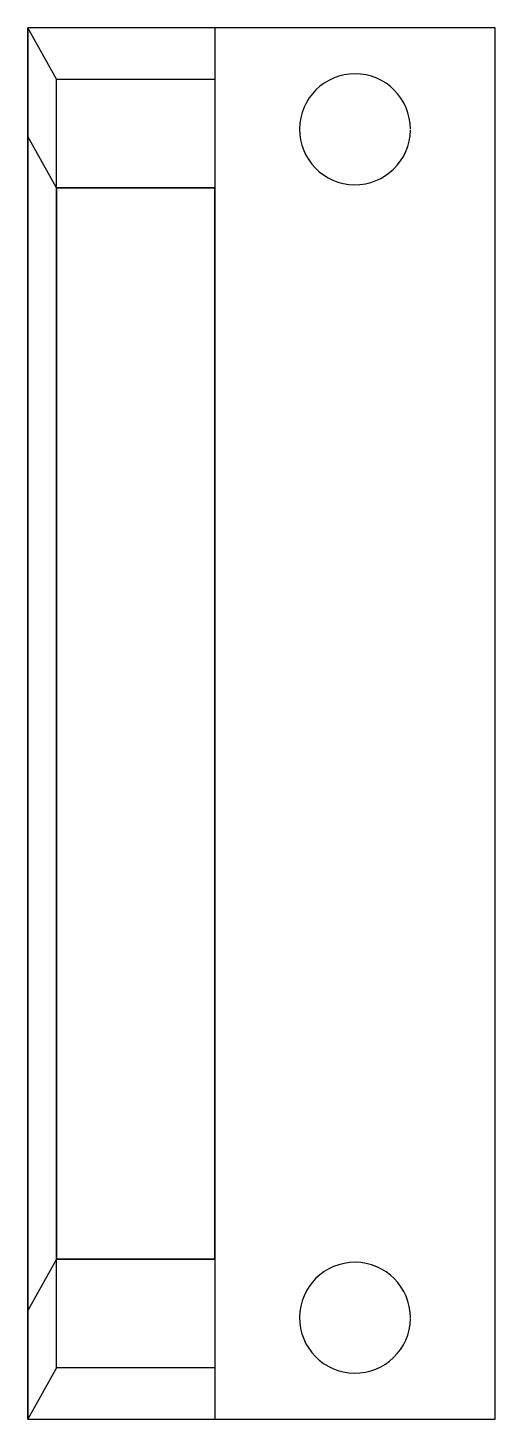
# Model space of a CAD drawing. Extents: x 0 to 29.5, y -43.9 to 43.9.
import ezdxf

# ---------------------------------------------------------------- set-up
doc = ezdxf.new("R2010")
doc.units = 0
doc.layers.add('KOMPONENT', color=10, linetype='CONTINUOUS')

msp = doc.modelspace()

# ---------------------------------------------------------------- linework, layer by layer
at = {"layer": 'KOMPONENT', "color": 0}
for p, q in [((11.8, 43.9), (0, 43.9)), ((0, -43.9), (0, 43.9)), ((0, 43.9), (0, -43.9)), ((11.8, 43.9), (11.8, -43.9)), ((29.5, 43.9), (11.8, 43.9)), ((29.5, -43.9), (29.5, 43.9)), ((1.8, 40.65), (11.8, 40.65)), ((1.8, -40.65), (1.8, 40.65)), ((11.8, 40.65), (11.8, -40.65)), ((1.8, 33.8), (11.8, 33.8)), ((1.8, -33.8), (1.8, 33.8)), ((11.8, 33.8), (11.8, -33.8)), ((11.8, -33.8), (1.8, -33.8)), ((11.8, -40.65), (1.8, -40.65)), ((0, -43.9), (11.8, -43.9)), ((11.8, -43.9), (29.5, -43.9))]:
    msp.add_line(p, q, dxfattribs=at)
for points in [[(1.8, 40.65), (0, 43.9)], [(1.8, 33.8), (0, 37.05)], [(1.8, -33.8), (0, -37.05)], [(1.8, -40.65), (0, -43.9)]]:
    msp.add_lwpolyline(points, dxfattribs=at)
msp.add_lwpolyline([(1.8, -33.8), (11.8, -33.8), (11.8, 33.8), (1.8, 33.8)], close=True, dxfattribs=at)
for centre in [(20.65, 37.5), (20.65, -37.5)]:
    msp.add_arc(centre, 3.5, 0, 359.09778, dxfattribs=at)

doc.saveas('drawing.dxf')
